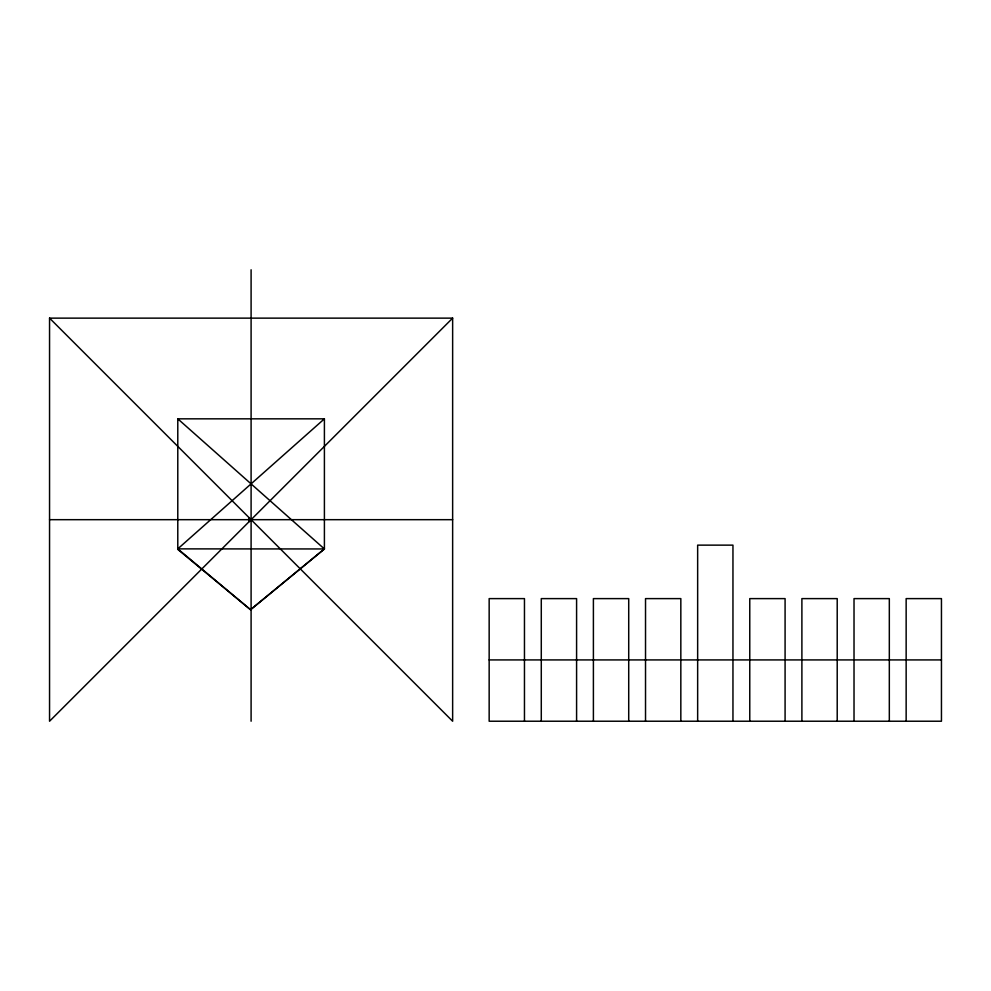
<?xml version="1.0" encoding="UTF-8"?>
<svg xmlns="http://www.w3.org/2000/svg" width="991" height="991" viewBox="0 0 991 991"><rect width="100%" height="100%" fill="white"/><g stroke="black" fill="none" stroke-linecap="round" stroke-linejoin="round"><path stroke-width="1.49" d="M452.639 318.136L49.55 721.225L49.55 318.136L452.639 318.136L452.639 721.225L49.55 318.136M177.785 418.834L324.404 548.952L250.537 609.713L177.785 548.878L324.404 418.834L324.404 548.952L250.537 609.713L177.785 549.386L177.785 418.834L324.404 418.834M49.55 519.68L452.639 519.68M177.785 548.878L324.404 548.952M489.158 659.919L941.45 659.919M906.146 721.225L906.146 598.614L941.45 598.614L941.45 721.225L489.158 721.225L489.158 598.614L524.462 598.614L524.462 721.225M889.323 721.225L889.323 598.614L854.019 598.614L854.019 721.225M837.209 721.225L837.209 598.614L801.892 598.614L801.892 721.225M785.083 721.225L785.083 598.614L749.766 598.614L749.766 721.225M732.956 721.225L732.956 545.137L697.652 545.137L697.652 721.225M680.829 721.225L680.829 598.614L645.525 598.614L645.525 721.225M628.715 721.225L628.715 598.614L593.398 598.614L593.398 721.225M576.589 721.225L576.589 598.614L541.284 598.614L541.284 721.225M251.095 269.775L251.095 721.225M249.038 517.624L249.038 521.749"/></g></svg>
